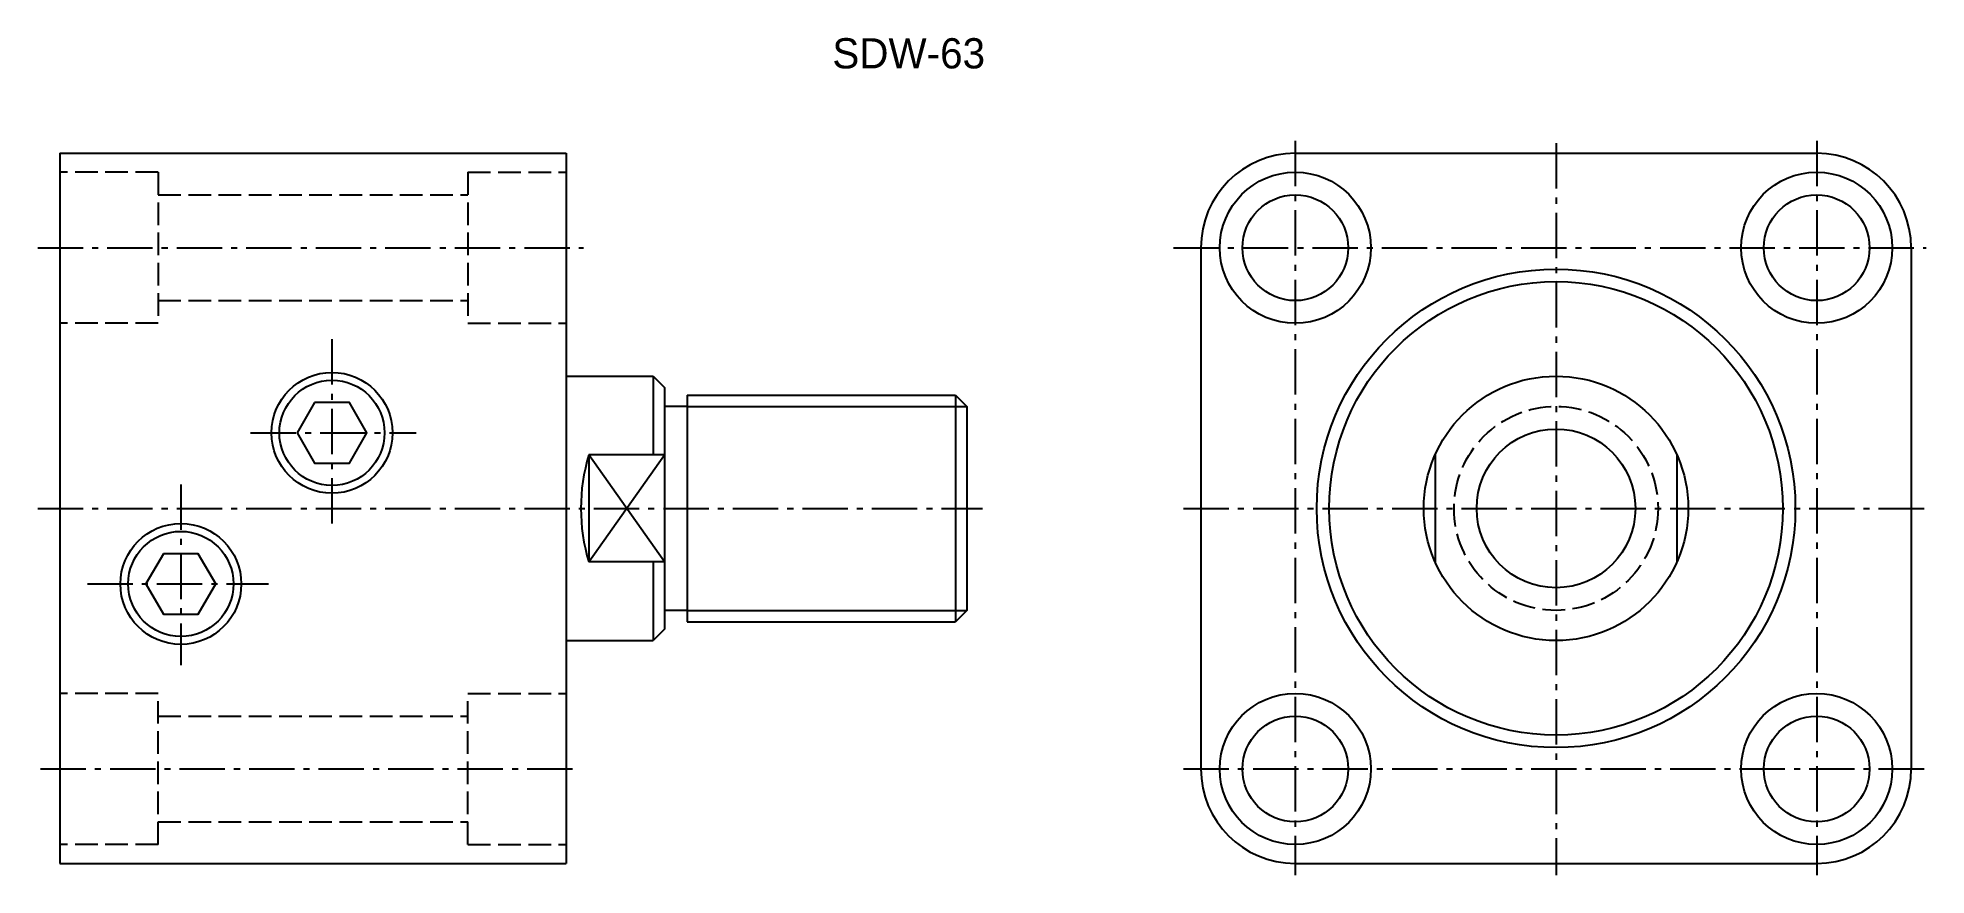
# Model space of a CAD drawing. Extents: x -20 to 230, y -12 to 99.
import ezdxf

# ---------------------------------------------------------------- set-up
doc = ezdxf.new("R2010")
doc.units = 0
doc.header["$MEASUREMENT"] = 0
doc.linetypes.add('DASHED', pattern=[4, 3, -1])
doc.linetypes.add('SCENTER', pattern=[9.2, 6, -1.2, 0.8, -1.2])
for name, color, linetype in [('CON', 2, 'CONTINUOUS'), ('DAS', 3, 'DASHED'), ('SCEN', 1, 'SCENTER'), ('UTI', 7, 'CONTINUOUS')]:
    doc.layers.add(name, color=color, linetype=linetype)
doc.styles.add('CHINA', font='C2', dxfattribs={"bigfont": 'CHINA'})

# ---------------------------------------------------------------- blocks, each defined once
blk = doc.blocks.new('00000117')
at = {"layer": 'CON'}
blk.add_lwpolyline([(-2.31, 4), (-4.62, 0), (-2.31, -4), (2.31, -4), (4.62, 0), (2.31, 4)], close=True, dxfattribs=at)
for radius in [8, 6.96]:
    blk.add_circle((0, 0), radius, dxfattribs=at)

msp = doc.modelspace()

# ---------------------------------------------------------------- linework, layer by layer
at = {"layer": 'CON'}
for p, q in [((-17.4, 83.62), (49.6, 83.62)), ((-17.4, 83.62), (-17.4, -10.38)), ((49.6, 83.62), (49.6, -10.38)), ((146.09, 83.62), (215.09, 83.62)), ((133.59, 71.12), (133.59, 2.12)), ((227.59, 71.12), (227.59, 2.12)), ((49.6, 54.12), (61.1, 54.12)), ((61.1, 54.12), (61.1, 43.7)), ((61.1, 54.12), (62.6, 52.62)), ((62.6, 52.62), (62.6, 20.62)), ((65.6, 50.12), (62.6, 50.12)), ((65.6, 51.62), (101.1, 51.62)), ((65.6, 51.62), (65.6, 21.62)), ((101.1, 51.62), (101.1, 21.62)), ((101.1, 51.62), (102.6, 50.12)), ((102.6, 50.12), (102.6, 23.12)), ((62.6, 43.7), (52.6, 43.7)), ((164.59, 43.7), (164.59, 29.53)), ((196.59, 43.7), (196.59, 29.53)), ((62.6, 29.53), (52.6, 29.53)), ((61.1, 29.53), (61.1, 19.12)), ((65.6, 23.12), (62.6, 23.12)), ((102.6, 23.12), (101.1, 21.62)), ((62.6, 20.62), (61.1, 19.12)), ((65.6, 21.62), (101.1, 21.62)), ((49.6, 19.12), (61.1, 19.12)), ((-17.4, -10.38), (49.6, -10.38)), ((146.09, -10.38), (215.09, -10.38))]:
    msp.add_line(p, q, dxfattribs=at)
for centre, radius in [((146.09, 71.12), 10), ((215.09, 71.12), 10), ((146.09, 71.12), 7), ((215.09, 71.12), 7), ((180.59, 36.62), 31.67), ((180.59, 36.62), 30.01), ((180.59, 36.62), 17.5), ((180.59, 36.62), 10.5), ((146.09, 2.12), 10), ((215.09, 2.12), 10), ((146.09, 2.12), 7), ((215.09, 2.12), 7)]:
    msp.add_circle(centre, radius, dxfattribs=at)
for centre, radius, start, end in [((146.09, 71.12), 12.5, 90, 180), ((215.09, 71.12), 12.5, 0, 90), ((75.99, 36.62), 24.45, 163.1446, 196.8554), ((146.09, 2.12), 12.5, 180, 270), ((215.09, 2.12), 12.5, 270, 0)]:
    msp.add_arc(centre, radius, start, end, dxfattribs=at)
at = {"layer": 'DAS'}
for p, q in [((-4.4, 81.12), (-17.4, 81.12)), ((-4.4, 81.12), (-4.4, 61.12)), ((36.6, 81.12), (49.6, 81.12)), ((36.6, 81.12), (36.6, 61.12)), ((-4.4, 78.12), (36.6, 78.12)), ((-4.4, 64.12), (36.6, 64.12)), ((-4.4, 61.12), (-17.4, 61.12)), ((36.6, 61.12), (49.6, 61.12)), ((-4.4, 12.12), (-17.4, 12.12)), ((-4.4, -7.88), (-4.4, 12.12)), ((36.6, -7.88), (36.6, 12.12)), ((36.6, 12.12), (49.6, 12.12)), ((-4.4, 9.12), (36.6, 9.12)), ((-4.4, -4.88), (36.6, -4.88)), ((-4.4, -7.88), (-17.4, -7.88)), ((36.6, -7.88), (49.6, -7.88))]:
    msp.add_line(p, q, dxfattribs=at)
msp.add_circle((180.59, 36.62), 13.5, dxfattribs=at)
at = {"layer": 'SCEN'}
for p, q in [((146.09, 85.28), (146.09, -11.95)), ((215.09, 85.28), (215.09, -11.95)), ((180.59, 84.95), (180.59, -11.95)), ((-20.34, 71.12), (51.88, 71.12)), ((129.96, 71.12), (229.58, 71.12)), ((18.6, 59), (18.6, 34.4)), ((7.83, 46.62), (29.75, 46.62)), ((-1.4, 39.79), (-1.4, 15.86)), ((-20.34, 36.62), (104.7, 36.62)), ((131.29, 36.62), (229.58, 36.62)), ((-13.76, 26.62), (10.19, 26.62)), ((-19.97, 2.12), (51.51, 2.12)), ((131.29, 2.12), (229.58, 2.12))]:
    msp.add_line(p, q, dxfattribs=at)
at = {"layer": 'UTI'}
for p, q in [((65.6, 50.12), (102.6, 50.12)), ((52.6, 43.7), (52.6, 29.53)), ((62.6, 29.53), (52.6, 43.7)), ((52.6, 29.53), (62.6, 43.7)), ((65.6, 23.12), (102.6, 23.12))]:
    msp.add_line(p, q, dxfattribs=at)

# ---------------------------------------------------------------- block references
at = {"layer": 'CON'}
for p in [(18.6, 46.62), (-1.4, 26.62)]:
    msp.add_blockref('00000117', p, dxfattribs=at)

# ---------------------------------------------------------------- texts
at = {"layer": 'UTI', "style": 'CHINA'}
msp.add_text('SDW-63', height=4, dxfattribs=at).set_placement((84.82, 94.86))

doc.saveas('drawing.dxf')
